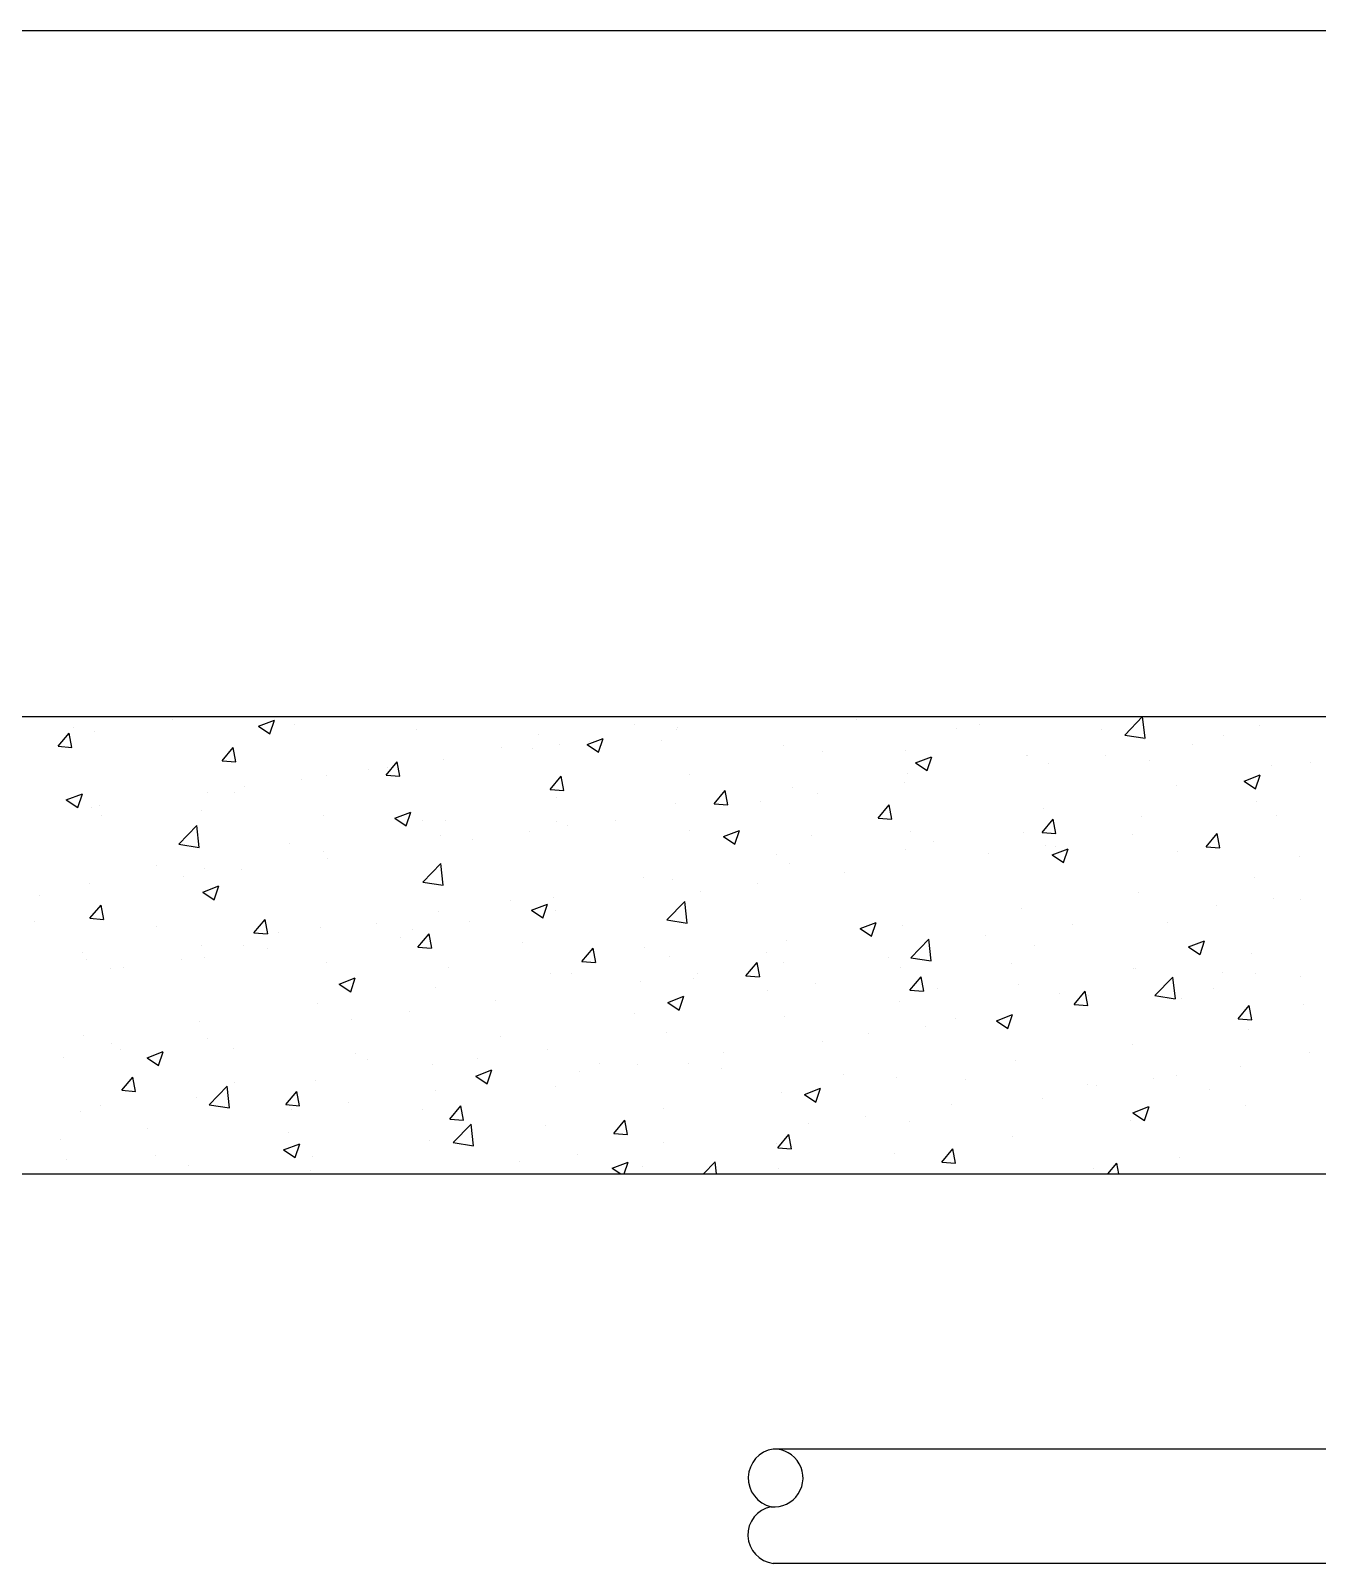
# Model space of a CAD drawing. Extents: x 0 to 0.454, y -0.021 to 0.524.
# Drawn here: x 0.0572 to 0.1135, y -0.0124 to 0.0546 of the extents above; entities that cross this region are included whole.
import ezdxf

# ---------------------------------------------------------------- set-up
doc = ezdxf.new("R2010")
doc.units = 0
doc.header["$MEASUREMENT"] = 0
doc.layers.get('0').update_dxf_attribs({"linetype": 'CONTINUOUS'})
doc.layers.add('DETALHES-DIVERSOS', color=7, linetype='CONTINUOUS')

# ---------------------------------------------------------------- blocks, each defined once
blk = doc.blocks.new('*X0')
at = {"color": 0}
for p, q in [((55.79795150940572, 56.62349771058224), (55.79795150940572, 56.62349771058224)), ((55.87976667319827, 56.6294919690608), (55.87976667319827, 56.6294919690608)), ((55.98523129525841, 56.60865081854793), (56.02024056125205, 56.62208961665588)), ((55.98523132178897, 56.60865080477009), (56.01010244896562, 56.59187501766597)), ((56.01014616318026, 56.59183114914944), (56.02028432527854, 56.62204572550883)), ((56.06486272749194, 56.61222027471503), (56.06486272749194, 56.61222027471503)), ((56.80825345522333, 56.61301433184043), (56.80825345522333, 56.61301433184043)), ((57.29399488719634, 56.62299554642244), (57.29399488719634, 56.62299554642244)), ((57.56090610528253, 56.61171811055526), (57.56090610528253, 56.61171811055526)), ((57.87944693858537, 56.58938109834993), (57.91805412955938, 56.62961808782295)), ((57.92395934629708, 56.58243975129113), (57.91847091828611, 56.62961808782295)), ((58.1745020246651, 56.6107063567903), (58.1745020246651, 56.6107063567903)), ((55.54746636089239, 56.5646224836704), (55.57157089625564, 56.59334915028736)), ((55.57739586536034, 56.56196398972889), (55.57161458443496, 56.59330533217256)), ((55.58016981874476, 56.60684735570417), (55.58016981874476, 56.60684735570417)), ((55.62721341192197, 56.59748267011962), (55.62721341192197, 56.59748267011962)), ((56.33177394557814, 56.60094283884784), (56.33177394557814, 56.60094283884784)), ((56.59868516366433, 56.58966540298066), (56.59868516366433, 56.58966540298066)), ((56.70379601324139, 56.56860695051065), (56.73880527923503, 56.5820457486186)), ((56.70925719126047, 56.57560555317078), (56.70925719126047, 56.57560555317078)), ((56.72871084308324, 56.55178671911798), (56.73884900518152, 56.58200129547738)), ((56.86559638175056, 56.57838796711346), (56.86559638175056, 56.57838796711346)), ((56.89862315978286, 56.60053605588481), (56.89862315978286, 56.60053605588481)), ((56.90234525580658, 56.60523594113435), (56.90234525580658, 56.60523594113435)), ((57.51124719179737, 56.60333590543519), (57.51124719179737, 56.60333590543519)), ((57.82781732336873, 56.60044067468807), (57.82781732336873, 56.60044067468807)), ((57.8794469363689, 56.58938111205411), (57.92391531339739, 56.5824844864697)), ((57.92194876338881, 56.57869705784911), (57.92194876338881, 56.57869705784911)), ((58.09472854145497, 56.58916323882087), (58.09472854145497, 56.58916323882087)), ((55.54746638565729, 56.56462249532865), (55.57735222660005, 56.56200782304622)), ((55.90609645219278, 56.5332464161791), (55.93020098755602, 56.56197308279607)), ((55.93602592931731, 56.53058764061794), (55.93024464839193, 56.5619289830616)), ((56.51666037055213, 56.56296184067426), (56.51666037055213, 56.56296184067426)), ((56.58408727751203, 56.559126621403), (56.58408727751203, 56.559126621403)), ((56.64265181446766, 56.56774778933208), (56.64265181446766, 56.56774778933208)), ((56.70379603998938, 56.56860693679459), (56.72866716716604, 56.55183114969046)), ((57.13250759983676, 56.56711053124628), (57.13250759983676, 56.56711053124628)), ((57.21965410712617, 56.55328341426902), (57.21965410712617, 56.55328341426902)), ((57.39941881792295, 56.55583309537909), (57.39941881792295, 56.55583309537909)), ((57.42236073122436, 56.52856308247336), (57.457369997218, 56.54200188058131)), ((57.44727552298621, 56.51174228908651), (57.45741368508449, 56.54195686544591)), ((57.66523039707598, 56.54349176140563), (57.66523039707598, 56.54349176140563)), ((57.66633003600914, 56.54455565951191), (57.66633003600914, 56.54455565951191)), ((57.8383445637762, 56.54436375063739), (57.8383445637762, 56.54436375063739)), ((58.02771053229859, 56.56929425335142), (58.02771053229859, 56.56929425335142)), ((55.90609647697033, 56.5332464279395), (55.93598231791308, 56.53063175565707)), ((56.22506728588094, 56.51290934950809), (56.22506728588094, 56.51290934950809)), ((56.26472654349315, 56.50187034868781), (56.2888310788564, 56.53059701530477)), ((56.26831208916447, 56.51755402918091), (56.26831208916447, 56.51755402918091)), ((56.2946559932743, 56.49921129150696), (56.28887471234892, 56.53055263395062)), ((56.39009855319136, 56.5357384903909), (56.39009855319136, 56.5357384903909)), ((57.4223607581898, 56.52856306881907), (57.44723188536645, 56.51178728171494)), ((57.71317465002775, 56.52788481886961), (57.71317465002775, 56.52788481886961)), ((57.93324125409534, 56.53327822364471), (57.93324125409534, 56.53327822364471)), ((58.20015247218158, 56.52200078777752), (58.20015247218158, 56.52200078777752)), ((58.28538819137357, 56.52846302399504), (58.28538819137357, 56.52846302399504)), ((55.95377620689363, 56.47614459469911), (55.95377620689363, 56.47614459469911)), ((56.07894612064207, 56.49262352646689), (56.07894612064207, 56.49262352646689)), ((56.13338018687854, 56.5005331939474), (56.13338018687854, 56.5005331939474)), ((56.26472656828336, 56.50187036055034), (56.29461240922611, 56.49925568826792)), ((56.62335663479353, 56.47049428119651), (56.64746117015677, 56.49922094781347)), ((56.65328605723127, 56.467834942396), (56.64750477630589, 56.49917628483966)), ((56.92806102245498, 56.50323092310288), (56.92806102245498, 56.50323092310288)), ((57.39739946168019, 56.48631222664752), (57.39739946168019, 56.48631222664752)), ((57.40553695573706, 56.50600360960337), (57.40553695573706, 56.50600360960337)), ((57.99379510670239, 56.4784105328289), (57.99379510670239, 56.4784105328289)), ((58.14092544920732, 56.48851921443607), (58.17593471520097, 56.50195801254402)), ((58.14092547639023, 56.48851920084356), (58.16579660356688, 56.47174341373943)), ((58.16584020288919, 56.47169785905506), (58.17597836498746, 56.50191243541445)), ((55.56512010333467, 56.44738524125255), (55.60012936932831, 56.4608240393605)), ((55.56512012970835, 56.44738522749613), (55.58999125688501, 56.430609440392)), ((55.59003484888952, 56.43056590079446), (55.6001730109878, 56.46078047715386)), ((55.87368674553962, 56.46304504214515), (55.87368674553962, 56.46304504214515)), ((55.93347420120975, 56.46285685834194), (55.93347420120975, 56.46285685834194)), ((56.62335665959639, 56.47049429316119), (56.65324250053914, 56.46787962087876)), ((56.63646793778378, 56.45317843193672), (56.63646793778378, 56.45317843193672)), ((56.98198672609391, 56.43911821370521), (57.00609126145715, 56.46784488032218)), ((57.01191612118825, 56.43645859328504), (57.00613484026287, 56.4677999357287)), ((57.08286357940936, 56.44490279216571), (57.08286357940936, 56.44490279216571)), ((57.15298369446076, 56.47399431066218), (57.15298369446076, 56.47399431066218)), ((57.2080334931578, 56.46138172393349), (57.2080334931578, 56.46138172393349)), ((58.16842209700646, 56.44425942987465), (58.16842209700646, 56.44425942987465)), ((55.59305173710033, 56.43650573506135), (55.59305173710033, 56.43650573506135)), ((55.62113348426332, 56.43103574320396), (55.62113348426332, 56.43103574320396)), ((55.63800101854607, 56.43457200247702), (55.63800101854607, 56.43457200247702)), ((55.64188111653856, 56.41280436717577), (55.64188111653856, 56.41280436717577)), ((55.85996295518655, 56.42522829919417), (55.85996295518655, 56.42522829919417)), ((56.12687417327275, 56.41395086332698), (56.12687417327275, 56.41395086332698)), ((56.28368482131765, 56.40734137321527), (56.31869408731129, 56.42078017132322)), ((56.28368484790878, 56.40734135952062), (56.30855597508543, 56.3905655724165)), ((56.30859952879249, 56.390521470763), (56.31873769089077, 56.4207360471224)), ((56.89626532814793, 56.43878901421868), (56.89626532814793, 56.43878901421868)), ((56.98198675090942, 56.43911822577203), (57.01187259185217, 56.43650355348961)), ((57.34061681739428, 56.40774214621391), (57.36472135275752, 56.43646881283087)), ((57.34061684222245, 56.40774215838288), (57.37050268316521, 56.40512748610045)), ((57.37054618514521, 56.40508224417408), (57.36476490421983, 56.43642358661774)), ((57.70220202203119, 56.42835804166273), (57.70220202203119, 56.42835804166273)), ((57.91586883573016, 56.41225013093345), (57.91586883573016, 56.41225013093345)), ((58.21195095192507, 56.41366098963233), (58.21195095192507, 56.41366098963233)), ((55.81125439305965, 56.35060031949016), (55.85019864077525, 56.3911885945196)), ((55.85576664392376, 56.34366033728327), (55.85024255169055, 56.39114524223063)), ((56.34487485311259, 56.40312594077055), (56.34487485311259, 56.40312594077055)), ((56.39378539135897, 56.40267342745977), (56.39378539135897, 56.40267342745977)), ((56.5777224225394, 56.3783996972296), (56.5777224225394, 56.3783996972296)), ((56.63657188680902, 56.40130086241643), (56.63657188680902, 56.40130086241643)), ((56.66069660944517, 56.39139599159258), (56.66069660944517, 56.39139599159258)), ((56.7670883910618, 56.40333019994362), (56.7670883910618, 56.40333019994362)), ((56.92760782753135, 56.3801185557254), (56.92760782753135, 56.3801185557254)), ((57.00224953930062, 56.36729750517798), (57.03725880529426, 56.38073630328593)), ((57.02716420869546, 56.35047704073154), (57.03730237079374, 56.38069161709094)), ((57.41060893736, 56.37830555049657), (57.41060893736, 56.37830555049657)), ((57.65915046941733, 56.37704483448997), (57.65915046941733, 56.37704483448997)), ((57.69924690869466, 56.37636607872262), (57.7233514440579, 56.40509274533958)), ((57.69924693353548, 56.37636609099373), (57.72913277447824, 56.3737514187113)), ((57.72917624910219, 56.37370589506313), (57.72339496817681, 56.40504723750679)), ((58.05787699999504, 56.34499001123132), (58.08198153535828, 56.37371667784828)), ((58.08780631305918, 56.34232954595215), (58.0820250321338, 56.37367088839581)), ((55.81125439077621, 56.35060033263014), (55.8557227678047, 56.34370370704573)), ((56.05328176844139, 56.3530734496044), (56.05328176844139, 56.3530734496044)), ((56.38401862553272, 56.36929156347524), (56.38401862553272, 56.36929156347524)), ((56.45255250879096, 56.36192076546182), (56.45255250879096, 56.36192076546182)), ((57.0022495661092, 56.36729749154512), (57.02712069328585, 56.35052170444099)), ((57.19451904561759, 56.3688411198582), (57.19451904561759, 56.3688411198582)), ((57.46143026370378, 56.35756368399102), (57.46143026370378, 56.35756368399102)), ((57.70680979505511, 56.34715789469622), (57.70680979505511, 56.34715789469622)), ((57.72081425728359, 56.32725363714069), (57.75582352327723, 56.34069243524864)), ((57.72834148178998, 56.34628624812383), (57.72834148178998, 56.34628624812383)), ((57.74572888859844, 56.31043261070008), (57.75586705069671, 56.34064718705947)), ((57.89617576357751, 56.37208839741024), (57.89617576357751, 56.37208839741024)), ((58.05787702484852, 56.34499002360457), (58.08776286579127, 56.34237535132215)), ((56.12730025921989, 56.33408626703176), (56.12730025921989, 56.33408626703176)), ((56.1367773204434, 56.32034817323973), (56.1367773204434, 56.32034817323973)), ((56.34487491737247, 56.26784081232564), (56.38381916508807, 56.30842908735509)), ((56.38938709379008, 56.26090049680248), (56.38386300155687, 56.30838540174984)), ((57.1190158526888, 56.32825305933043), (57.1190158526888, 56.32825305933043)), ((57.14690376680212, 56.30754738374652), (57.14690376680212, 56.30754738374652)), ((57.39945702807842, 56.33955668268771), (57.39945702807842, 56.33955668268771)), ((57.58163988130667, 56.33067896292844), (57.58163988130667, 56.33067896292844)), ((57.72081428430961, 56.3272536235696), (57.74568541148626, 56.31047783646547)), ((57.99525269987617, 56.33500881225665), (57.99525269987617, 56.33500881225665)), ((58.26216391796237, 56.32373137638945), (58.26216391796237, 56.32373137638945)), ((55.76168868377021, 56.30302095843823), (55.76168868377021, 56.30302095843823)), ((55.82224143817256, 56.27893873875792), (55.82224143817256, 56.27893873875792)), ((55.86760681788098, 56.29659811522949), (55.86760681788098, 56.29659811522949)), ((55.94741135192101, 56.2954176705257), (55.94741135192101, 56.2954176705257)), ((56.8274227680176, 56.27820056816427), (56.8274227680176, 56.27820056816427)), ((57.26586469295911, 56.28910637070635), (57.26586469295911, 56.28910637070635)), ((58.16234216934781, 56.27781250295898), (58.16234216934781, 56.27781250295898)), ((55.61505355660468, 56.2645888162883), (55.61505355660468, 56.2645888162883)), ((55.86357362939391, 56.24607579591989), (55.89858289538756, 56.25951459402783)), ((55.86357365582817, 56.24607578224666), (55.88844478300482, 56.22929999514253)), ((55.88848821450174, 56.22925622240803), (55.89862637660002, 56.25947079876742)), ((56.34487491511815, 56.26784082561724), (56.38934329214665, 56.26094420003283)), ((56.89018540048929, 56.27234208730304), (56.89018540048929, 56.27234208730304)), ((56.95132881068827, 56.24769693622454), (56.95132881068827, 56.24769693622454)), ((57.07649872443672, 56.26417586799232), (57.07649872443672, 56.26417586799232)), ((57.90978890807152, 56.2458032040178), (57.90978890807152, 56.2458032040178)), ((55.506466249825, 56.23736614653583), (55.506466249825, 56.23736614653583)), ((55.61684202783384, 56.18852641677557), (55.64094656319708, 56.21725308339253)), ((55.6467712384603, 56.18586786958745), (55.64098995753493, 56.21720921203111)), ((56.53582968334641, 56.2281480769981), (56.53582968334641, 56.2281480769981)), ((56.58213834737688, 56.2060319278826), (56.61714761337053, 56.21947072599055)), ((56.60705289440472, 56.18921179237657), (56.617191056503, 56.21942636873597)), ((56.63049195915036, 56.23485393550077), (56.63049195915036, 56.23485393550077)), ((56.63555362234072, 56.20612434400245), (56.63555362234072, 56.20612434400245)), ((56.8784954416853, 56.18508130516114), (56.9174396894009, 56.22566958019058)), ((56.9230075436564, 56.17814065632169), (56.91748345142319, 56.22562556126906)), ((57.65307054175869, 56.21059790757431), (57.65307054175869, 56.21059790757431)), ((58.08041618320401, 56.21645513369116), (58.08041618320401, 56.21645513369116)), ((58.20558609695245, 56.23293406545893), (58.20558609695245, 56.23293406545893)), ((58.26474452798011, 56.23013113153014), (58.26474452798011, 56.23013113153014)), ((55.4956843741361, 56.18100805947625), (55.4956843741361, 56.18100805947625)), ((55.61684205246381, 56.18852642847866), (55.64672789340656, 56.18591175619623)), ((55.97547211913422, 56.15715034928427), (55.99957665449746, 56.18587701590123)), ((56.00540130241728, 56.1544915204765), (55.9996200214919, 56.18583286292016)), ((56.24423659867522, 56.17809558583195), (56.24423659867522, 56.17809558583195)), ((56.37793869787407, 56.20284463655958), (56.37793869787407, 56.20284463655958)), ((56.44618765381832, 56.18119384128843), (56.44618765381832, 56.18119384128843)), ((56.5821383740286, 56.20603191427115), (56.60700950120525, 56.18925612716703)), ((56.8784954394601, 56.18508131860434), (56.9229638164886, 56.17818469301993)), ((57.30070306535985, 56.16598805984531), (57.33571233135349, 56.17942685795326)), ((57.32561757430769, 56.1491673623451), (57.33575573640597, 56.1793819387045)), ((57.39337710041977, 56.17310975577205), (57.39337710041977, 56.17310975577205)), ((57.76464099485645, 56.17488254146907), (57.76464099485645, 56.17488254146907)), ((57.97315144330891, 56.18007864036398), (57.97315144330891, 56.18007864036398)), ((55.76259559222229, 56.16973062360906), (55.76259559222229, 56.16973062360906)), ((55.97547214377684, 56.15715036108951), (56.00535798471959, 56.15453568880708)), ((56.0295068103085, 56.15845318774187), (56.0295068103085, 56.15845318774187)), ((56.12122033156125, 56.1676393401161), (56.12122033156125, 56.1676393401161)), ((56.29641802839472, 56.14717575187468), (56.29641802839472, 56.14717575187468)), ((56.32101774006988, 56.16471490952065), (56.32101774006988, 56.16471490952065)), ((56.33410221043459, 56.12577428179297), (56.35820674579784, 56.15450094840993)), ((56.36403136637426, 56.12311517136552), (56.35825008544889, 56.15445651380918)), ((57.14082383914347, 56.14110045683086), (57.14082383914347, 56.14110045683086)), ((57.30070309222901, 56.16598804629565), (57.32557421940567, 56.14921225919152)), ((57.41211596599811, 56.10232179799662), (57.45106021371372, 56.14291007302607)), ((57.45662799352272, 56.0953808158409), (57.45110390128951, 56.14286572078827)), ((57.57527502633405, 56.14995203875504), (57.57527502633405, 56.14995203875504)), ((58.01926778334283, 56.12594419180803), (58.05427704933647, 56.13938298991598)), ((58.04418225421067, 56.10912293231365), (58.05432041630895, 56.13933750867304)), ((55.60110830486271, 56.1138456084329), (55.60110830486271, 56.1138456084329)), ((55.86152689022233, 56.13015118831384), (55.86152689022233, 56.13015118831384)), ((55.95264351400403, 56.12804309466578), (55.95264351400403, 56.12804309466578)), ((56.00524255172232, 56.12314231729856), (56.00524255172232, 56.12314231729856)), ((56.33410223508987, 56.12577429370035), (56.36398807603263, 56.12315962141793)), ((56.56332924648091, 56.1358983160075), (56.56332924648091, 56.1358983160075)), ((56.69273230173497, 56.09439821430168), (56.71683683709821, 56.12312488091864)), ((56.72266143033124, 56.09173882225456), (56.71688014940586, 56.12308016469822)), ((56.83024046456713, 56.12462088014028), (56.83024046456713, 56.12462088014028)), ((56.88410547283065, 56.10589516038738), (56.88410547283065, 56.10589516038738)), ((57.09715168265333, 56.1133434442731), (57.09715168265333, 56.1133434442731)), ((57.45010511258561, 56.13347310698726), (57.45010511258561, 56.13347310698726)), ((57.68155835863772, 56.13002614919782), (57.68155835863772, 56.13002614919782)), ((58.01926781042943, 56.12594417832013), (58.04413893760608, 56.109168391216)), ((58.15626224168917, 56.11136557604333), (58.15626224168917, 56.11136557604333)), ((55.60897362894603, 56.09814188937264), (55.60897362894603, 56.09814188937264)), ((55.66105042933284, 56.07799060349963), (55.66105042933284, 56.07799060349963)), ((55.69070666945148, 56.08173288281675), (55.69070666945148, 56.08173288281675)), ((55.81587658319992, 56.09821181458453), (55.81587658319992, 56.09821181458453)), ((55.8680195229489, 56.10256817256571), (55.8680195229489, 56.10256817256571)), ((56.13493074103511, 56.09129073669852), (56.13493074103511, 56.09129073669852)), ((56.40184195912133, 56.08001330083133), (56.40184195912133, 56.08001330083133)), ((56.6927323264029, 56.0943982263112), (56.72261816734566, 56.09178355402877)), ((57.05136239303534, 56.06302214681037), (57.07546692839858, 56.09174881342733)), ((57.08129149428822, 56.0603624731436), (57.07551021336284, 56.09170381558726)), ((57.13432992423805, 56.09190051476517), (57.13432992423805, 56.09190051476517)), ((57.36406290073952, 56.10206600840591), (57.36406290073952, 56.10206600840591)), ((57.38996527396652, 56.07997365803168), (57.38996527396652, 56.07997365803168)), ((57.41211596380205, 56.10232181159144), (57.45658434083055, 56.09542518600703)), ((57.63097411882575, 56.09078857253872), (57.63097411882575, 56.09078857253872)), ((57.89788533691195, 56.07951113667153), (57.89788533691195, 56.07951113667153)), ((57.90370898041287, 56.07935627710214), (57.90370898041287, 56.07935627710214)), ((56.16202715545315, 56.04476635058722), (56.19703642144679, 56.05820514869517)), ((56.16202718194798, 56.04476633699718), (56.18689830912464, 56.02799054989306)), ((56.18694158011397, 56.02794654402159), (56.19707974221225, 56.05816112038099)), ((56.62441203149172, 56.06840700858512), (56.62441203149172, 56.06840700858512)), ((56.66875317720752, 56.06873586496415), (56.66875317720752, 56.06873586496415)), ((56.81979404196721, 56.05049108028336), (56.81979404196721, 56.05049108028336)), ((56.93566439529374, 56.05745842909693), (56.93566439529374, 56.05745842909693)), ((56.94496395571566, 56.06697001205114), (56.94496395571566, 56.06697001205114)), ((57.05136241771594, 56.06302215892205), (57.08124825865869, 56.06040748663962)), ((57.20257561337994, 56.04618099322975), (57.20257561337994, 56.04618099322975)), ((57.40999248433572, 56.03164607931908), (57.43409701969897, 56.06037274593604)), ((57.43992155824517, 56.02898612403264), (57.4341402773198, 56.0603274664763)), ((57.64699061410005, 56.04415098065866), (57.64699061410005, 56.04415098065866)), ((57.94573649031094, 56.01956229083212), (57.98468073802654, 56.06015056586156)), ((57.99024844338905, 56.01262097536011), (57.98472435115584, 56.06010588030747)), ((58.09295901054055, 56.07029523162644), (58.09295901054055, 56.07029523162644)), ((58.16479655499814, 56.06823370080435), (58.16479655499814, 56.06823370080435)), ((58.26341729675377, 56.06065871223178), (58.26341729675377, 56.06065871223178)), ((56.37185877021542, 56.03639770964392), (56.37185877021542, 56.03639770964392)), ((56.50401885361966, 56.00891848806128), (56.50401885361966, 56.00891848806128)), ((56.88059187343611, 56.00472248254993), (56.91560113942975, 56.01816128065788)), ((56.90550626001694, 55.98790211399013), (56.91564442211522, 56.01811669034953)), ((57.09837218929532, 56.02992116686551), (57.09837218929532, 56.02992116686551)), ((57.38729717276112, 56.00666282885639), (57.38729717276112, 56.00666282885639)), ((57.40999250902897, 56.03164609153289), (57.43987834997172, 56.02903141925047)), ((57.46948683146613, 56.03490355736256), (57.46948683146613, 56.03490355736256)), ((57.73639804955236, 56.02362612149537), (57.73639804955236, 56.02362612149537)), ((57.7686225756361, 56.00027001182778), (57.79272711099934, 56.02899667844474)), ((57.79855162220215, 55.99760977492168), (57.79277034127678, 56.02895111736535)), ((57.80136592586936, 56.02024274046028), (57.80136592586936, 56.02024274046028)), ((57.945736488144, 56.01956230457854), (57.99020486517249, 56.01266567899413)), ((57.94888141448293, 56.01924927774998), (57.94888141448293, 56.01924927774998)), ((58.00330926763856, 56.01234868562818), (58.00330926763856, 56.01234868562818)), ((58.07405132823138, 56.03572820951776), (58.07405132823138, 56.03572820951776)), ((56.1151404039026, 56.00119241320044), (56.1151404039026, 56.00119241320044)), ((56.31465288509726, 55.98398798534725), (56.31465288509726, 55.98398798534725)), ((56.80677910462413, 55.97986867569934), (56.80677910462413, 55.97986867569934)), ((56.88059190014841, 56.00472246902168), (56.90546302732506, 55.98794668191756)), ((57.13474391148483, 55.97465352991521), (57.13474391148483, 55.97465352991521)), ((57.59915659141909, 55.96467861451265), (57.63416585741273, 55.9781174126206)), ((57.62407093991992, 55.94785768395867), (57.6342091020182, 55.97807226031806)), ((57.63310622613538, 55.97767668552789), (57.63310622613538, 55.97767668552789)), ((57.768622600342, 56.00027002414374), (57.79850844128475, 55.99765535186131)), ((58.12725266693648, 55.96889394433648), (58.15135720229972, 55.99762061095344)), ((58.15718168615914, 55.96623342581071), (58.15140040523377, 55.99757476825437)), ((58.27022048572475, 56.001071249761), (58.27022048572475, 56.001071249761)), ((55.85544696256368, 55.96370426139818), (55.85544696256368, 55.96370426139818)), ((56.18948297134882, 55.96750905357947), (56.18948297134882, 55.96750905357947)), ((56.878025545172, 55.93944823347172), (56.878025545172, 55.93944823347172)), ((57.44374025761298, 55.95274618281386), (57.44374025761298, 55.95274618281386)), ((57.50977284119816, 55.97019024929413), (57.50977284119816, 55.97019024929413)), ((57.59915661834883, 55.96467860104617), (57.62402774552548, 55.94790281394205)), ((58.12725269165503, 55.96889395675458), (58.15713853259778, 55.96627928447216)), ((58.15018231403052, 55.94491864912767), (58.15018231403052, 55.94491864912767)), ((55.60289370128739, 55.93169496245699), (55.60289370128739, 55.93169496245699)), ((55.66311975064354, 55.91557619704482), (55.66311975064354, 55.91557619704482)), ((55.87370778300126, 55.92593646135738), (55.87370778300126, 55.92593646135738)), ((56.51518601995294, 55.92981618453319), (56.51518601995294, 55.92981618453319)), ((57.21817975652696, 55.92013775812797), (57.21817975652696, 55.92013775812797)), ((57.31857034386454, 55.93626725104608), (57.31857034386454, 55.93626725104608)), ((57.89762905275423, 55.91290935018649), (57.89762905275423, 55.91290935018649)), ((55.55917190073042, 55.88452702687557), (55.55917190073042, 55.88452702687557)), ((55.68434181447886, 55.90100595864335), (55.68434181447886, 55.90100595864335)), ((55.74191596352941, 55.88350077329184), (55.77692522952305, 55.89693957139978)), ((55.74191598986738, 55.88350075972323), (55.76678711704403, 55.86672497261911)), ((55.76683026582322, 55.86668129566662), (55.7769684279215, 55.89689587202601)), ((55.93003096872974, 55.90429876117764), (55.93003096872974, 55.90429876117764)), ((56.19694218681592, 55.89302132531045), (56.19694218681592, 55.89302132531045)), ((56.22359293528175, 55.87976369336702), (56.22359293528175, 55.87976369336702)), ((56.46385340490213, 55.88174388944326), (56.46385340490213, 55.88174388944326)), ((56.61833210383308, 55.90196008166946), (56.61833210383308, 55.90196008166946)), ((57.00279515551698, 55.89469465882399), (57.00279515551698, 55.89469465882399)), ((57.64091068644139, 55.877704053743), (57.64091068644139, 55.877704053743)), ((58.28391384077437, 55.89531736785398), (58.28391384077437, 55.89531736785398)), ((55.68621769477528, 55.81243034988074), (55.71032223013852, 55.8411570164977)), ((55.71614661156027, 55.80977174944601), (55.71036533063489, 55.84111309188967)), ((56.36577884255678, 55.86995078272827), (56.36577884255678, 55.86995078272827)), ((56.46048068151237, 55.84345690525455), (56.49548994750602, 55.8568957033625)), ((56.4604807080678, 55.84345689174771), (56.48535183524445, 55.82668110464359)), ((56.48539494572621, 55.82663686563516), (56.49553310782449, 55.85685144199456)), ((56.68825927324614, 55.85328522434219), (56.68825927324614, 55.85328522434219)), ((56.73076462298835, 55.87046645357607), (56.73076462298835, 55.87046645357607)), ((56.81342918699458, 55.86976415610997), (56.81342918699458, 55.86976415610997)), ((56.92658667185577, 55.8700852669618), (56.92658667185577, 55.8700852669618)), ((56.99767584107455, 55.85918901770889), (56.99767584107455, 55.85918901770889)), ((57.26458705916077, 55.84791158184167), (57.26458705916077, 55.84791158184167)), ((57.38121724510248, 55.84021590194074), (57.38121724510248, 55.84021590194074)), ((57.94251655951032, 55.83852235357658), (57.94251655951032, 55.83852235357658)), ((57.99232075610318, 55.84526487668782), (57.99232075610318, 55.84526487668782)), ((58.13188252803272, 55.86345285629061), (58.13188252803272, 55.86345285629061)), ((55.68621771927032, 55.81243036162865), (55.71610356021307, 55.80981568934622)), ((55.87754394478521, 55.78078151197234), (55.91648819250081, 55.82136978700178)), ((55.92205574101573, 55.77384156135226), (55.91653164878252, 55.82132646629962)), ((55.93199985061056, 55.82971120220088), (55.93199985061056, 55.82971120220088)), ((56.04484778607566, 55.78105428238943), (56.0689523214389, 55.8097809490064)), ((56.07477667551724, 55.77839540033506), (56.06899539459187, 55.80973674277872)), ((56.10906047624395, 55.83474548628478), (56.10906047624395, 55.83474548628478)), ((56.37248408489858, 55.8117126321201), (56.37248408489858, 55.8117126321201)), ((56.63499358718458, 55.82003277579565), (56.63499358718458, 55.82003277579565)), ((57.12866398382618, 55.80820660299955), (57.12866398382618, 55.80820660299955)), ((57.17904539949535, 55.80341303721727), (57.21405466548899, 55.81685183532522)), ((57.20395962562917, 55.78659243560369), (57.21409778772745, 55.81680701196309)), ((57.53149827724697, 55.83663414597449), (57.53149827724697, 55.83663414597449)), ((57.79840949533315, 55.8253567101073), (57.79840949533315, 55.8253567101073)), ((57.81734664576188, 55.8220434218088), (57.81734664576188, 55.8220434218088)), ((58.06532071341939, 55.81407927424011), (58.06532071341939, 55.81407927424011)), ((55.64040676593937, 55.77965871103471), (55.64040676593937, 55.77965871103471)), ((55.84936703490504, 55.79725733448252), (55.84936703490504, 55.79725733448252)), ((55.87754394255133, 55.78078152515457), (55.92201231957983, 55.77388489957016)), ((56.04484781058335, 55.7810542942395), (56.0747336515261, 55.77843962195707)), ((56.18311811637619, 55.78678212940607), (56.18311811637619, 55.78678212940607)), ((56.40347787737603, 55.74967821489814), (56.42758241273928, 55.7784048815151)), ((56.43340673947423, 55.74701905122408), (56.42762545854885, 55.77836039366774)), ((56.87194561751335, 55.77300130655607), (56.87194561751335, 55.77300130655607)), ((57.17904542626822, 55.80341302377221), (57.20391655344488, 55.78663723666808)), ((57.50157145741432, 55.78047082958671), (57.50157145741432, 55.78047082958671)), ((57.70072767143198, 55.79521238552168), (57.70072767143198, 55.79521238552168)), ((57.89761011747832, 55.76336916917998), (57.93261938347197, 55.77680796728793)), ((57.92252430553215, 55.74654800557224), (57.93266246763043, 55.77676258193164)), ((58.14410238637188, 55.77847172221202), (58.14410238637188, 55.77847172221202)), ((55.59681377362874, 55.76524803554133), (55.59681377362874, 55.76524803554133)), ((56.05794820262774, 55.77030319763829), (56.05794820262774, 55.77030319763829)), ((56.3434005025134, 55.76998028462948), (56.3434005025134, 55.76998028462948)), ((56.40347790189638, 55.74967822685034), (56.43336374283913, 55.74706355456792)), ((56.41116446909804, 55.69802200480783), (56.45010871681365, 55.73861027983727)), ((56.45567619088204, 55.69108172087147), (56.45015209864884, 55.73856662581883)), ((56.7621079686764, 55.71830214740683), (56.78621250403965, 55.74702881402379)), ((56.7920368034312, 55.71564270211312), (56.78625552250583, 55.74698404455678)), ((57.18703557514348, 55.7390613951049), (57.18703557514348, 55.7390613951049)), ((57.31220548889193, 55.75554032687268), (57.31220548889193, 55.75554032687268)), ((57.40913458676079, 55.74515989435552), (57.40913458676079, 55.74515989435552)), ((57.89154912509557, 55.74646242327083), (57.89154912509557, 55.74646242327083)), ((57.89761014446864, 55.7633691557967), (57.9224812716453, 55.74659336869258)), ((55.55280704575779, 55.70380010270217), (55.55280704575779, 55.70380010270217)), ((55.74217301428018, 55.7287306054162), (55.74217301428018, 55.7287306054162)), ((56.05180741784221, 55.71992779346333), (56.05180741784221, 55.71992779346333)), ((56.35969891489814, 55.70350385581262), (56.35969891489814, 55.70350385581262)), ((56.61225217617444, 55.7355131547538), (56.61225217617444, 55.7355131547538)), ((56.76210799320941, 55.71830215946119), (56.79199383415217, 55.71568748717876)), ((57.12073805997679, 55.68692607991554), (57.14484259534003, 55.71565274653251)), ((57.15066686738818, 55.68426635300216), (57.14488558646281, 55.71560769544582)), ((57.63483075878275, 55.71125712682735), (57.63483075878275, 55.71125712682735)), ((55.76021433317101, 55.66987530229717), (55.76021433317101, 55.66987530229717)), ((56.04036948958863, 55.68219132795917), (56.07537875558228, 55.69563012606712)), ((56.04036951598719, 55.68219131447376), (56.06524064316385, 55.66541552736964)), ((56.06528363143546, 55.66537161728018), (56.07542179353374, 55.69558619363958)), ((56.41116446689328, 55.69802201814167), (56.45563284392178, 55.69112539255726)), ((56.68189441827353, 55.67255830016879), (56.68189441827353, 55.67255830016879)), ((56.87126038679592, 55.69748880288282), (56.87126038679592, 55.69748880288282)), ((57.11754150208959, 55.69510740318935), (57.11754150208959, 55.69510740318935)), ((57.12073808452244, 55.68692609207204), (57.1506239254652, 55.68431141978961)), ((57.37513731744383, 55.67376897502508), (57.37513731744383, 55.67376897502508)), ((57.47936815127716, 55.65555001242424), (57.50347268664041, 55.6842766790412)), ((57.50929693134514, 55.6528900038912), (57.50351565041976, 55.68423134633486)), ((55.56575238767928, 55.66007852145972), (55.56575238767928, 55.66007852145972)), ((55.8326636057655, 55.64880108559252), (55.8326636057655, 55.64880108559252)), ((56.0995748238517, 55.63752364972534), (56.0995748238517, 55.63752364972534)), ((56.10298054858531, 55.66829855936913), (56.10298054858531, 55.66829855936913)), ((56.55672450452509, 55.65607936840101), (56.55672450452509, 55.65607936840101)), ((56.75893420757161, 55.64214745992189), (56.79394347356526, 55.65558625802984)), ((56.75893423418761, 55.64214744649824), (56.77750977232012, 55.62961808782293)), ((56.7852880748834, 55.62961808782295), (56.7939864734367, 55.65554176360812)), ((56.8259484174184, 55.6450549120232), (56.8259484174184, 55.6450549120232)), ((56.95855911068126, 55.62961808782295), (56.98372924112646, 55.65585077267276)), ((56.98681917524215, 55.62961808782295), (56.98377254851516, 55.65580678533804)), ((57.12258405616754, 55.6417596760839), (57.12258405616754, 55.6417596760839)), ((57.47936817583548, 55.65555002468288), (57.50925401677823, 55.65293535240045)), ((57.81098179078925, 55.64131649763542), (57.81098179078925, 55.64131649763542)), ((57.84256642086861, 55.62961808782295), (57.86210277794078, 55.6529006115499)), ((57.86643203686998, 55.62961808782295), (57.86214571437674, 55.6528549972239)), ((58.00034775931164, 55.66624700034944), (58.00034775931164, 55.66624700034944)), ((55.84328710724638, 55.63081040756686), (55.84328710724638, 55.63081040756686))]:
    blk.add_line(p, q, dxfattribs=at)

msp = doc.modelspace()

# ---------------------------------------------------------------- linework, layer by layer
at = {"layer": 'DETALHES-DIVERSOS'}
for p, q in [((0.04977557764569838, 0.05462797978192455), (0.4097755776456982, 0.05462797978192455)), ((0, 0.02462797978192455), (0.454176845225007, 0.02462797978192441)), ((0, 0.004627979781924552), (0.454176845225007, 0.004627979781924552)), ((0.2022364569777088, -0.007403716650278796), (0.08967431006639004, -0.007403716650278796)), ((0.2022364569777088, -0.0124037166502788), (0.08967431006639004, -0.0124037166502788))]:
    msp.add_line(p, q, dxfattribs=at)
for centre, radius, start, end in [((0.08987086480114784, -0.008673698623948383), 0.001285102321685479, 98.79784714709065, 257.2071782580106), ((0.08971652102049489, -0.008668315597341802), 0.001265303229095425, 264.0932636337317, 91.91176177136852), ((0.08982204736378066, -0.01115849641685941), 0.001253953642985785, 100.8358457647233, 263.2338567760315)]:
    msp.add_arc(centre, radius, start, end, dxfattribs=at)

# ---------------------------------------------------------------- block references
at = {"layer": 'DETALHES-DIVERSOS', "xscale": 0.02, "yscale": 0.02, "zscale": 0.02}
msp.add_blockref('*X0', (-1.052539969199826, -1.107964381974534), dxfattribs=at)

doc.saveas('drawing.dxf')
